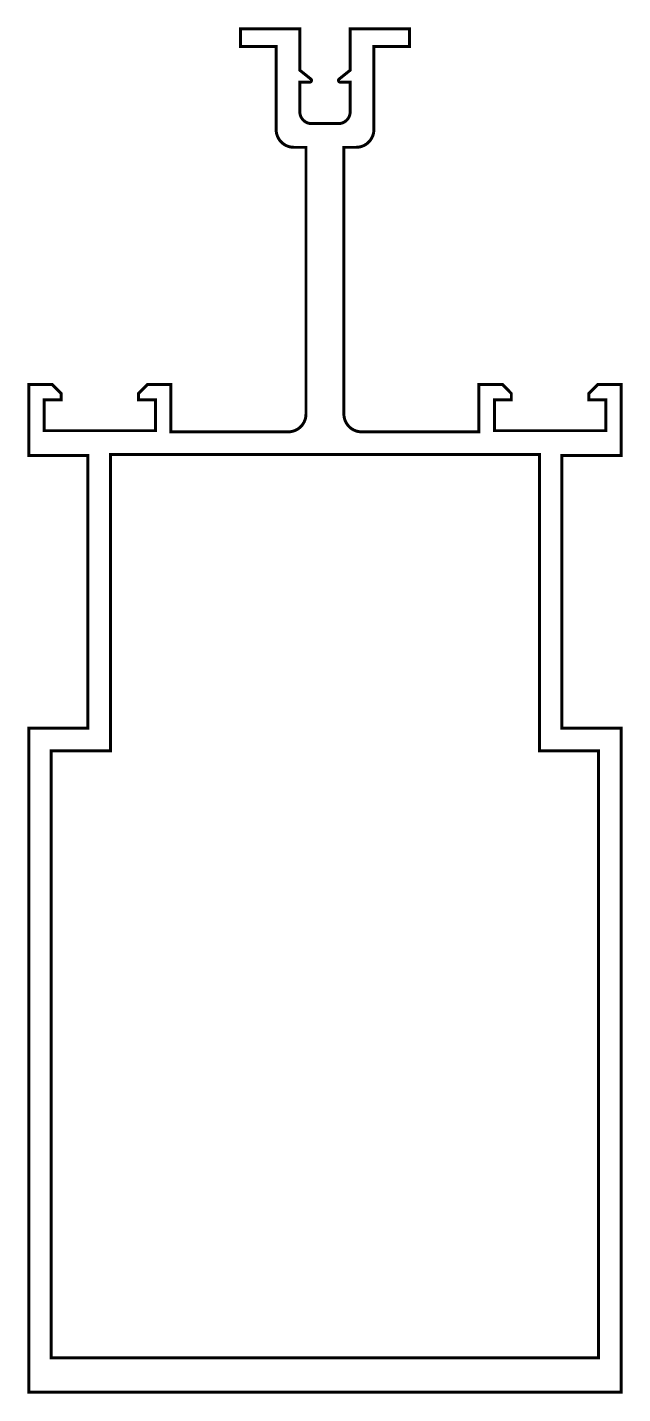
# Model space of a CAD drawing. Extents: x 91 to 141, y 62 to 177.
import ezdxf

# ---------------------------------------------------------------- set-up
doc = ezdxf.new("R2010")
doc.units = 0
doc.layers.get('0').update_dxf_attribs({"linetype": 'CONTINUOUS'})

msp = doc.modelspace()

# ---------------------------------------------------------------- linework, layer by layer
at = {"const_width": 0.25}
msp.add_lwpolyline([(92.38, 145.98), (93.81, 145.98), (93.81, 146.52), (93.06, 147.28), (91.08, 147.28), (91.08, 141.28), (96.08, 141.28), (96.08, 118.28), (91.08, 118.28), (91.08, 62.28), (141.08, 62.28), (141.08, 118.28), (136.08, 118.28), (136.08, 141.28), (141.08, 141.28), (141.08, 147.28), (139.11, 147.28), (138.35, 146.52), (138.35, 145.98), (139.78, 145.98), (139.78, 143.38), (130.38, 143.38), (130.38, 145.98), (131.81, 145.98), (131.81, 146.52), (131.06, 147.28), (129.08, 147.28), (129.08, 143.28), (119.18, 143.28, -0.414214), (117.68, 144.78), (117.68, 167.28), (118.71, 167.28, 0.414214), (120.21, 168.78), (120.21, 175.78), (123.21, 175.78), (123.21, 177.28), (118.21, 177.28), (118.21, 173.78), (117.28, 173.04, 0.71211), (117.37, 172.78), (118.21, 172.78), (118.21, 170.28, -0.414214), (117.21, 169.28), (116.08, 169.28), (114.96, 169.28, -0.414214), (113.96, 170.28), (113.96, 172.78), (114.8, 172.78, 0.71211), (114.89, 173.04), (113.96, 173.78), (113.96, 177.28), (108.96, 177.28), (108.96, 175.78), (111.96, 175.78), (111.96, 168.78, 0.414214), (113.46, 167.28), (114.48, 167.28), (114.48, 167.28), (114.48, 144.78, -0.414214), (112.98, 143.28), (103.08, 143.28), (103.08, 147.28), (101.11, 147.28), (100.35, 146.52), (100.35, 145.98), (101.78, 145.98), (101.78, 143.38), (92.38, 143.38)], format="xyb", close=True, dxfattribs=at)
msp.add_lwpolyline([(97.98, 141.38), (97.98, 116.38), (92.98, 116.38), (92.98, 65.18), (139.18, 65.18), (139.18, 116.38), (134.18, 116.38), (134.18, 141.38)], close=True, dxfattribs=at)

doc.saveas('drawing.dxf')
